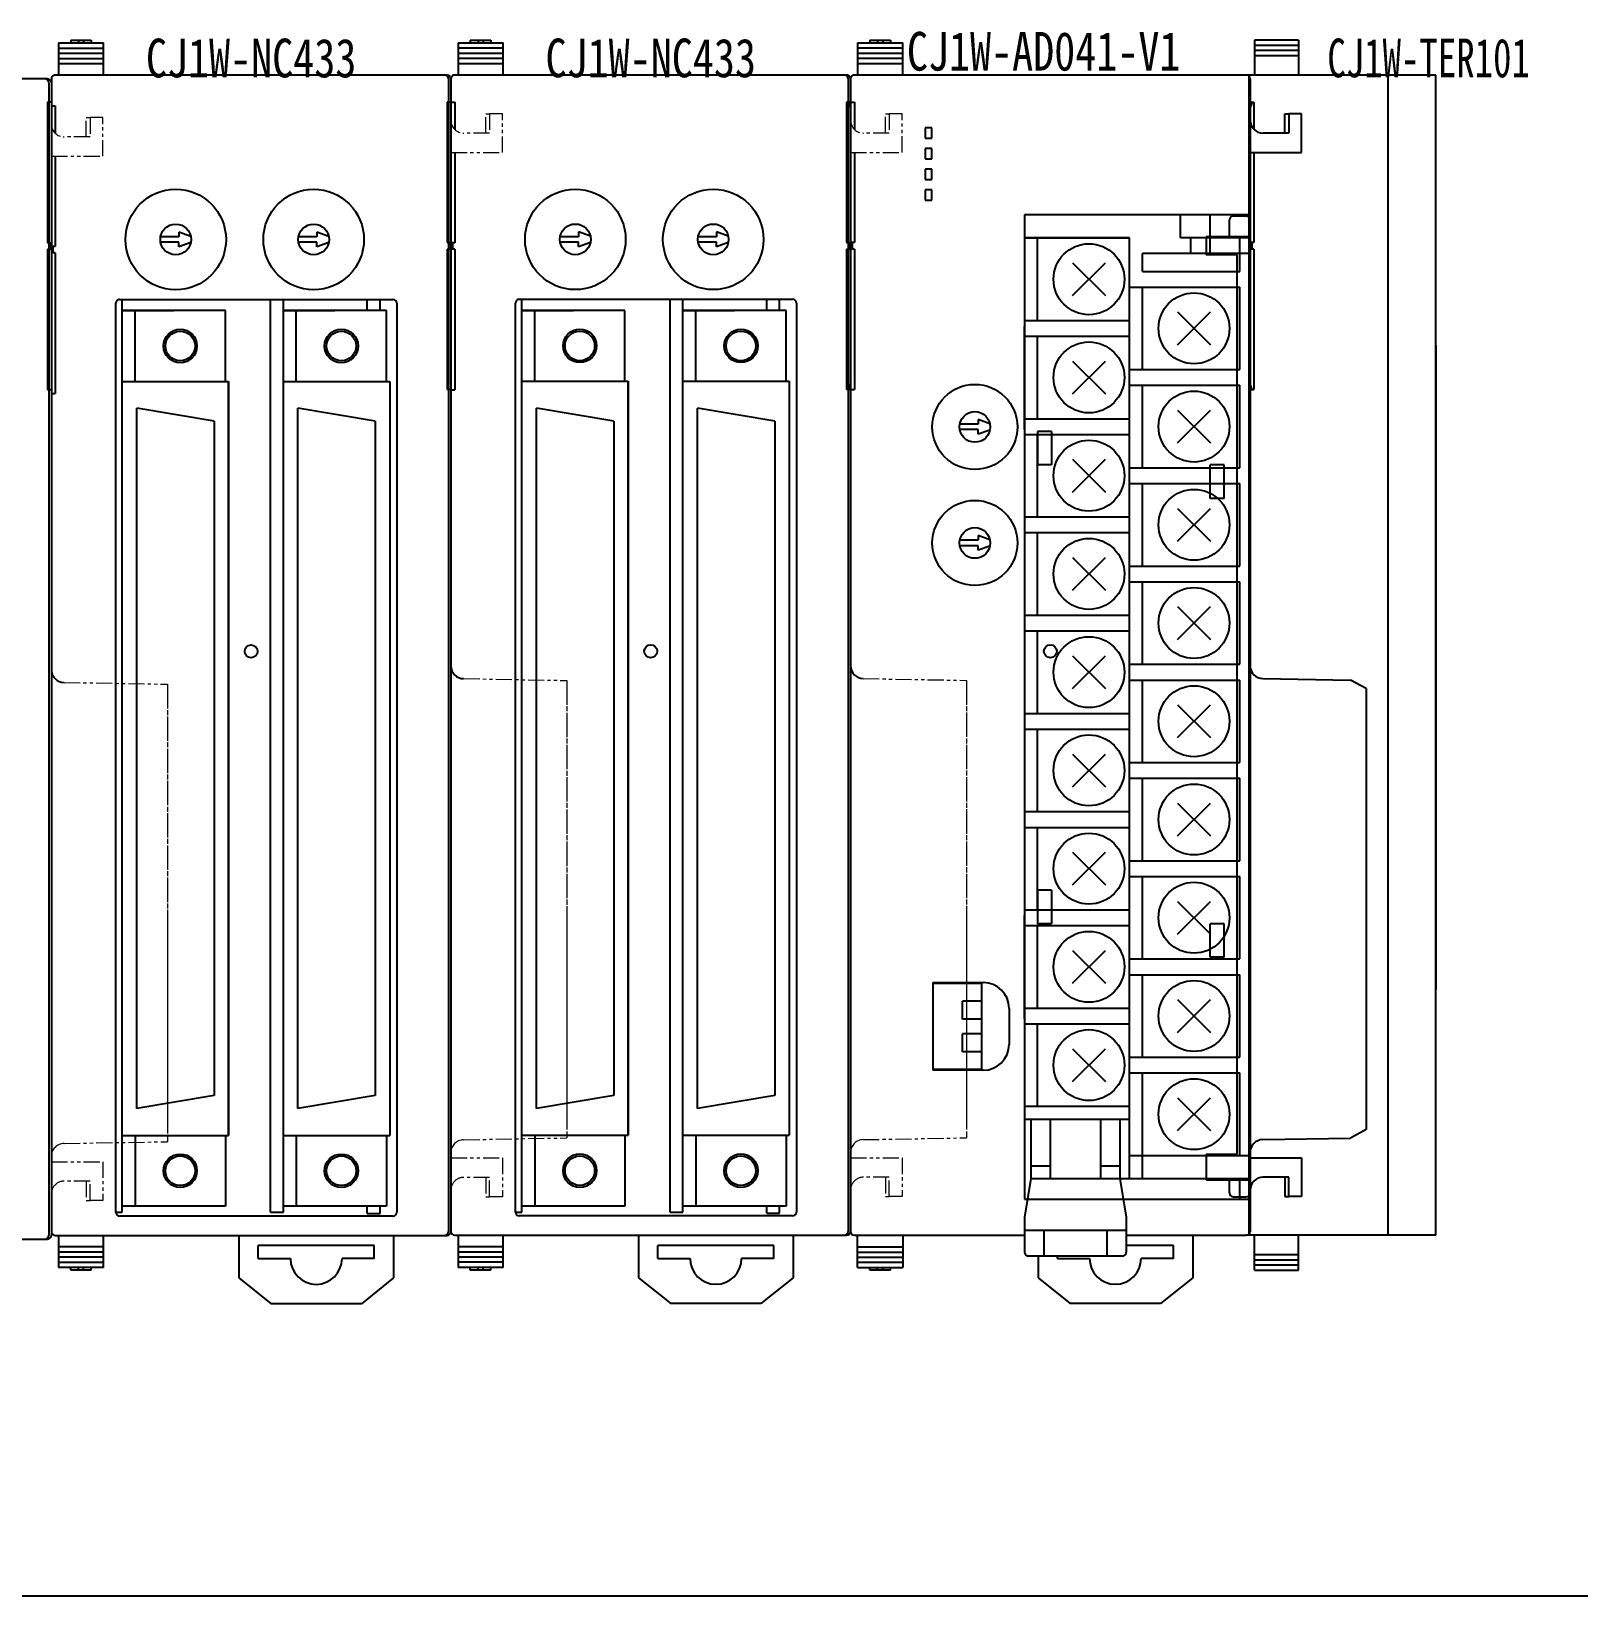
# Model space of a CAD drawing. Header units: millimetres. Extents: x 336 to 12810, y -1577 to 4105.
# Drawn here: x 6621.6 to 6741.6, y 1552.8 to 1674.1 of the extents above; entities that cross this region are included whole.
import ezdxf
from ezdxf.enums import TextEntityAlignment as Align

# ---------------------------------------------------------------- set-up
doc = ezdxf.new("R2010")
doc.units = ezdxf.units.MM
doc.linetypes.add('PHANTOM', pattern=[2.5, 1.25, -0.25, 0.25, -0.25, 0.25, -0.25])
doc.layers.add('TEXT', color=2, linetype='Continuous')
doc.layers.add('Z_OM_GAIKEI', color=7, linetype='Continuous')
doc.layers.add('Z_OM_PHANTOM', color=3, linetype='PHANTOM', lineweight=13)
doc.styles.add('ST', font='', dxfattribs={"width": 0.8, "height": 300})
doc.styles.get("Standard").update_dxf_attribs({"font": ''})
doc.styles.get('ST').set_extended_font_data('SimSun')
doc.styles.get('Standard').set_extended_font_data('SimSun')

# ---------------------------------------------------------------- blocks, each defined once
blk = doc.blocks.new('CJ1W-AD081-v1')
at = {"layer": 'Z_OM_GAIKEI'}
for p, q in [((0.56, 92.5), (4.06, 92.5)), ((0.56, 92.5), (0.56, 92.1)), ((1.51, 92.7), (1.51, 92.5)), ((1.51, 92.7), (3.11, 92.7)), ((2.11, 92.7), (2.11, 92.5)), ((2.51, 92.7), (2.51, 92.5)), ((3.11, 92.7), (3.11, 92.5)), ((4.06, 92.1), (4.06, 92.5)), ((0.56, 92.1), (4.06, 92.1)), ((0.56, 92.1), (0.56, 91.7)), ((0.56, 91.7), (4.06, 91.7)), ((0.56, 91.7), (0.56, 91.3)), ((0.56, 91.3), (4.06, 91.3)), ((0.56, 91.3), (0.56, 90.9)), ((4.06, 91.7), (4.06, 92.1)), ((4.06, 91.3), (4.06, 91.7)), ((4.06, 90.9), (4.06, 91.3)), ((30.71, 90), (0.31, 90)), ((0.56, 90.9), (4.06, 90.9)), ((0.56, 90.9), (0.56, 90)), ((4.06, 90), (4.06, 90.9)), ((0.01, 89.7), (0.01, 0.3)), ((31.01, 89.7), (31.01, 0.3)), ((-0.29, 87.9), (-0.29, 77)), ((0.02, 87.9), (-0.29, 87.9)), ((-0.14, 87.9), (0.01, 87.47)), ((31.01, 87.9), (31.31, 87.9)), ((31.16, 87.9), (31.01, 87.47)), ((31.31, 87.9), (31.31, 85.79)), ((33.71, 85.5), (33.71, 87)), ((33.71, 87), (34.01, 87)), ((35.01, 87), (34.01, 87)), ((34.01, 87), (34.01, 85.5)), ((35.01, 84), (35.01, 87)), ((6.31, 85.9), (5.81, 85.9)), ((5.81, 85.9), (5.81, 85.1)), ((5.81, 85.1), (6.31, 85.1)), ((6.31, 85.1), (6.31, 85.9)), ((34.01, 85.5), (32.01, 85.5)), ((6.31, 84.3), (5.81, 84.3)), ((5.81, 84.3), (5.81, 83.5)), ((6.31, 83.5), (6.31, 84.3)), ((31.01, 84), (35.01, 84)), ((31.31, 84), (31.31, 77)), ((5.81, 83.5), (6.31, 83.5)), ((6.31, 82.7), (5.81, 82.7)), ((5.81, 82.7), (5.81, 81.9)), ((6.31, 81.9), (6.31, 82.7)), ((5.81, 81.9), (6.31, 81.9)), ((6.31, 81.1), (5.81, 81.1)), ((5.81, 81.1), (5.81, 80.3)), ((5.81, 80.3), (6.31, 80.3)), ((6.31, 80.3), (6.31, 81.1)), ((31.01, 79.16), (13.51, 79.16)), ((13.51, 79.16), (13.51, 2.79)), ((31.01, 79.16), (13.51, 79.16)), ((13.51, 79.16), (13.51, 9)), ((25.61, 77.36), (25.61, 79.16)), ((27.91, 76.16), (27.91, 79.16)), ((30.71, 79.06), (29.71, 79.06)), ((29.41, 77.36), (29.41, 78.76)), ((-0.29, 77), (0.01, 77)), ((-0.29, 76.5), (-0.29, 65.6)), ((-0.29, 76.5), (0.01, 76.5)), ((-0.11, 77), (-0.11, 76.5)), ((21.66, 77.36), (13.51, 77.36)), ((13.51, 77.36), (21.66, 77.36)), ((14.51, 70.96), (14.51, 77.36)), ((21.66, 4.39), (21.66, 77.36)), ((31.01, 77.36), (25.61, 77.36)), ((26.41, 76.16), (26.41, 77.36)), ((27.61, 77.46), (27.61, 76.06)), ((31.01, 77.46), (27.61, 77.46)), ((30.21, 74.77), (30.21, 77.36)), ((31.31, 77), (31.01, 77)), ((31.31, 76.5), (31.01, 76.5)), ((31.14, 77), (31.14, 76.5)), ((31.31, 76.5), (31.31, 65.6)), ((17.24, 72.89), (19.79, 75.43)), ((17.24, 75.43), (19.79, 72.89)), ((22.66, 74.77), (22.66, 76.16)), ((31.01, 76.16), (22.66, 76.16)), ((30.01, 76.06), (27.61, 76.06)), ((30.01, 6.29), (30.01, 76.06)), ((22.66, 74.77), (30.21, 74.77)), ((21.66, 73.55), (30.21, 73.55)), ((22.66, 67.15), (22.66, 73.55)), ((30.21, 67.15), (30.21, 73.55)), ((25.39, 69.08), (27.94, 71.62)), ((25.39, 71.62), (27.94, 69.08)), ((13.51, 70.96), (21.66, 70.96)), ((13.51, 62.5), (13.51, 70.5)), ((13.51, 69.74), (21.66, 69.74)), ((14.51, 63.34), (14.51, 69.74)), ((17.24, 65.27), (19.79, 67.81)), ((17.24, 67.81), (19.79, 65.27)), ((21.66, 67.15), (30.21, 67.15)), ((0.02, 65.6), (-0.29, 65.6)), ((-0.14, 65.6), (0.01, 66.03)), ((21.66, 65.93), (30.21, 65.93)), ((22.66, 59.53), (22.66, 65.93)), ((30.21, 59.53), (30.21, 65.93)), ((31.16, 65.6), (31.01, 66.03)), ((31.01, 65.6), (31.31, 65.6)), ((10.83, 62.94), (9.91, 63.27)), ((9.91, 63.27), (9.91, 62.91)), ((13.51, 63.34), (21.66, 63.34)), ((25.39, 61.46), (27.94, 64)), ((25.39, 64), (27.94, 61.46)), ((9.91, 62.91), (8.49, 62.91)), ((9.91, 62.49), (8.49, 62.49)), ((9.91, 62.13), (9.91, 62.49)), ((10.83, 62.46), (9.91, 62.13)), ((13.51, 62.12), (21.66, 62.12)), ((15.61, 62.36), (14.51, 62.36)), ((14.51, 62.36), (14.51, 59.76)), ((14.51, 55.72), (14.51, 62.12)), ((15.61, 62.36), (15.61, 59.76)), ((15.61, 59.76), (14.51, 59.76)), ((17.24, 57.65), (19.79, 60.19)), ((17.24, 60.19), (19.79, 57.65)), ((21.66, 59.53), (30.21, 59.53)), ((27.91, 57.16), (27.91, 59.76)), ((29.01, 59.76), (27.91, 59.76)), ((29.01, 57.16), (29.01, 59.76)), ((21.66, 58.31), (30.21, 58.31)), ((22.66, 51.91), (22.66, 58.31)), ((30.21, 51.91), (30.21, 58.31)), ((29.01, 57.16), (27.91, 57.16)), ((25.39, 53.84), (27.94, 56.38)), ((25.39, 56.38), (27.94, 53.84)), ((13.51, 55.72), (21.66, 55.72)), ((9.91, 53.91), (8.49, 53.91)), ((9.91, 53.49), (8.49, 53.49)), ((10.83, 53.94), (9.91, 54.27)), ((9.91, 54.27), (9.91, 53.91)), ((9.91, 53.13), (9.91, 53.49)), ((10.83, 53.46), (9.91, 53.13)), ((13.51, 54.5), (21.66, 54.5)), ((14.51, 48.1), (14.51, 54.5)), ((17.24, 50.03), (19.79, 52.57)), ((17.24, 52.57), (19.79, 50.03)), ((21.66, 51.91), (30.21, 51.91)), ((21.66, 50.69), (30.21, 50.69)), ((22.66, 44.29), (22.66, 50.69)), ((30.21, 44.29), (30.21, 50.69)), ((25.39, 46.22), (27.94, 48.76)), ((25.39, 48.76), (27.94, 46.22)), ((13.51, 48.1), (21.66, 48.1)), ((13.51, 46.88), (21.66, 46.88)), ((14.51, 40.48), (14.51, 46.88)), ((17.24, 42.41), (19.79, 44.95)), ((17.24, 44.95), (19.79, 42.41)), ((21.66, 44.29), (30.21, 44.29)), ((21.66, 43.07), (30.21, 43.07)), ((22.66, 36.67), (22.66, 43.07)), ((30.21, 36.67), (30.21, 43.07)), ((32, 43.18), (38.79, 43.06)), ((40.01, 42.4), (38.79, 43.06)), ((40.01, 42.4), (40.01, 25.3)), ((13.51, 40.48), (21.66, 40.48)), ((25.39, 38.6), (27.94, 41.14)), ((25.39, 41.14), (27.94, 38.6)), ((13.51, 39.26), (21.66, 39.26)), ((14.51, 32.86), (14.51, 39.26)), ((17.24, 34.79), (19.79, 37.33)), ((17.24, 37.33), (19.79, 34.79)), ((21.66, 36.67), (30.21, 36.67)), ((21.66, 35.45), (30.21, 35.45)), ((22.66, 29.05), (22.66, 35.45)), ((30.21, 29.05), (30.21, 35.45)), ((13.51, 32.86), (21.66, 32.86)), ((25.39, 30.98), (27.94, 33.52)), ((25.39, 33.52), (27.94, 30.98)), ((13.51, 31.64), (21.66, 31.64)), ((14.51, 25.24), (14.51, 31.64)), ((17.24, 27.17), (19.79, 29.71)), ((17.24, 29.71), (19.79, 27.17)), ((21.66, 29.05), (30.21, 29.05)), ((14.51, 26.76), (14.51, 24.16)), ((15.61, 26.76), (14.51, 26.76)), ((15.61, 26.76), (15.61, 24.16)), ((21.66, 27.83), (30.21, 27.83)), ((22.66, 21.43), (22.66, 27.83)), ((30.21, 21.43), (30.21, 27.83)), ((25.39, 23.36), (27.94, 25.9)), ((25.39, 25.9), (27.94, 23.36)), ((13.51, 25.24), (21.66, 25.24)), ((13.51, 16.8), (13.51, 24.8)), ((40.01, 25.3), (40.01, 8.2)), ((13.51, 24.02), (21.66, 24.02)), ((15.61, 24.16), (14.51, 24.16)), ((14.51, 17.62), (14.51, 24.02)), ((27.91, 21.56), (27.91, 24.16)), ((29.01, 24.16), (27.91, 24.16)), ((29.01, 21.56), (29.01, 24.16)), ((17.24, 19.55), (19.79, 22.09)), ((17.24, 22.09), (19.79, 19.55)), ((21.66, 21.43), (30.21, 21.43)), ((29.01, 21.56), (27.91, 21.56)), ((6.41, 19.6), (6.41, 12.8)), ((6.41, 19.6), (10.31, 19.6)), ((10.21, 19.53), (6.41, 19.53)), ((10.21, 12.87), (10.21, 19.53)), ((21.66, 20.21), (30.21, 20.21)), ((22.66, 13.81), (22.66, 20.21)), ((30.21, 13.81), (30.21, 20.21)), ((25.39, 15.74), (27.94, 18.28)), ((25.39, 18.28), (27.94, 15.74)), ((8.71, 16.77), (8.71, 18.17)), ((10.21, 18.17), (8.71, 18.17)), ((12.31, 17.6), (12.31, 14.8)), ((13.51, 17.62), (21.66, 17.62)), ((10.21, 16.77), (8.71, 16.77)), ((13.51, 16.4), (21.66, 16.4)), ((14.51, 10), (14.51, 16.4)), ((8.71, 14.23), (8.71, 15.63)), ((10.21, 15.63), (8.71, 15.63)), ((10.21, 14.23), (8.71, 14.23)), ((17.24, 11.93), (19.79, 14.47)), ((17.24, 14.47), (19.79, 11.93)), ((21.66, 13.81), (30.21, 13.81)), ((6.41, 12.87), (10.21, 12.87)), ((10.31, 12.8), (6.41, 12.8)), ((21.66, 12.59), (30.21, 12.59)), ((22.66, 6.19), (22.66, 12.59)), ((30.21, 6.19), (30.21, 12.59)), ((13.51, 10), (21.66, 10)), ((25.39, 8.12), (27.94, 10.66)), ((25.39, 10.66), (27.94, 8.12)), ((13.51, 9), (21.66, 9)), ((14.01, 9), (14.01, 4.39)), ((15.51, 9), (15.51, 4.39)), ((19.41, 9), (19.41, 4.39)), ((20.91, 9), (20.91, 4.39)), ((32, 7.42), (38.79, 7.54)), ((40.01, 8.2), (38.79, 7.54)), ((21.66, 6.19), (31.01, 6.19)), ((22.66, 4.39), (22.66, 6.19)), ((27.61, 6.29), (30.01, 6.29)), ((27.61, 6.29), (27.61, 4.29)), ((14.01, 5.39), (15.51, 5.39)), ((19.41, 5.39), (20.91, 5.39)), ((31.01, 6), (35.01, 6)), ((35.01, 6), (35.01, 3)), ((14.01, 4.39), (13.51, 1.39)), ((14.01, 4.39), (20.91, 4.39)), ((20.91, 4.39), (21.41, 1.39)), ((20.91, 4.39), (31.01, 4.39)), ((27.61, 4.29), (31.01, 4.29)), ((29.41, 3.29), (29.41, 4.39)), ((30.21, 2.79), (30.21, 4.29)), ((34.01, 4.5), (32.01, 4.5)), ((33.71, 4.5), (33.71, 3)), ((34.01, 3), (34.01, 4.5)), ((13.51, 2.79), (31.01, 2.79)), ((29.71, 2.99), (30.71, 2.99)), ((33.71, 3), (34.01, 3)), ((35.01, 3), (34.01, 3)), ((13.51, 1.39), (13.51, -1.31)), ((21.41, 1.39), (21.41, -1.31)), ((13.51, 0.39), (21.41, 0.39)), ((15.01, 0.39), (15.01, -1.61)), ((19.91, 0.39), (19.91, -1.61)), ((0.31, 0), (13.51, 0)), ((0.56, -0.9), (0.56, 0)), ((0.56, -0.9), (4.06, -0.9)), ((0.56, -1.3), (0.56, -0.9)), ((4.06, 0), (4.06, -0.9)), ((4.06, -0.9), (4.06, -1.3)), ((21.41, 0), (30.71, 0)), ((25.06, -0.8), (21.41, -0.8)), ((25.06, -1.8), (25.06, -0.8)), ((26.56, 0), (26.56, -3.3)), ((0.56, -1.3), (4.06, -1.3)), ((0.56, -1.7), (0.56, -1.3)), ((0.56, -1.7), (4.06, -1.7)), ((0.56, -2.1), (0.56, -1.7)), ((0.56, -2.1), (4.06, -2.1)), ((0.56, -2.5), (0.56, -2.1)), ((4.06, -1.3), (4.06, -1.7)), ((4.06, -1.7), (4.06, -2.1)), ((4.06, -2.1), (4.06, -2.5)), ((13.81, -1.61), (21.11, -1.61)), ((14.56, -1.61), (14.56, -3.3)), ((16.06, -1.8), (16.06, -1.61)), ((16.06, -1.8), (18.56, -1.8)), ((25.06, -1.8), (22.56, -1.8)), ((0.56, -2.5), (4.06, -2.5)), ((1.51, -2.7), (1.51, -2.5)), ((3.11, -2.7), (1.51, -2.7)), ((2.11, -2.7), (2.11, -2.5)), ((2.51, -2.7), (2.51, -2.5)), ((3.11, -2.7), (3.11, -2.5)), ((14.56, -3.3), (17.06, -5.3)), ((26.56, -3.3), (24.06, -5.3)), ((24.06, -5.3), (17.06, -5.3))]:
    blk.add_line(p, q, dxfattribs=at)
for centre, radius in [((18.51, 74.16), 2.75), ((26.66, 70.35), 2.75), ((18.51, 66.54), 2.75), ((9.66, 62.7), 3.3), ((26.66, 62.73), 2.75), ((9.66, 62.7), 1.19), ((18.51, 58.92), 2.75), ((26.66, 55.11), 2.75), ((9.66, 53.7), 3.3), ((9.66, 53.7), 1.19), ((18.51, 51.3), 2.75), ((26.66, 47.49), 2.75), ((18.51, 43.68), 2.75), ((15.51, 45.3), 0.5), ((26.66, 39.87), 2.75), ((18.51, 36.06), 2.75), ((26.66, 32.25), 2.75), ((18.51, 28.44), 2.75), ((26.66, 24.63), 2.75), ((18.51, 20.82), 2.75), ((26.66, 17.01), 2.75), ((18.51, 13.2), 2.75), ((26.66, 9.39), 2.75)]:
    blk.add_circle(centre, radius, dxfattribs=at)
for centre, radius, start, end in [((0.31, 89.7), 0.3, 90, 180), ((30.71, 89.7), 0.3, 0, 90), ((30.71, 89.7), 0.3, 0, 90), ((32.01, 86.5), 1, 180, 270), ((29.71, 78.76), 0.3, 90, 180), ((30.71, 78.76), 0.3, 0, 90), ((32.01, 44.18), 1, 180.0001, 269.0001), ((10.31, 17.6), 2, 0, 90), ((10.31, 14.8), 2, 270, 0), ((32.01, 6.42), 1, 91, 180), ((32.01, 3.5), 1, 90, 180), ((29.71, 3.29), 0.3, 180, 270), ((30.71, 3.29), 0.3, 270, 0), ((0.31, 0.3), 0.3, 180, 270), ((30.71, 0.3), 0.3, 270, 0), ((30.71, 0.3), 0.3, 270, 0), ((30.71, 0.3), 0.3, 270, 0), ((13.81, -1.31), 0.3, 180, 270), ((20.56, -1.8), 2, 180, 0), ((21.11, -1.31), 0.3, 270, 0)]:
    blk.add_arc(centre, radius, start, end, dxfattribs=at)

msp = doc.modelspace()

# ---------------------------------------------------------------- linework, layer by layer
for p, q in [((6719.894, 1673.454), (6716.494, 1673.454)), ((6716.494, 1673.454), (6716.494, 1670.754)), ((6719.894, 1673.054), (6716.494, 1673.054)), ((6719.894, 1672.654), (6716.494, 1672.654)), ((6719.894, 1673.454), (6719.894, 1670.754)), ((6719.894, 1672.254), (6716.494, 1672.254)), ((6730.544, 1670.754), (6715.844, 1670.754)), ((6716.032, 1670.754), (6716.032, 1580.754)), ((6726.844, 1580.754), (6726.844, 1670.754)), ((6730.544, 1580.754), (6730.544, 1670.754)), ((6730.544, 1649.804), (6730.544, 1599.804)), ((6730.544, 1580.754), (6715.844, 1580.754)), ((6716.494, 1578.054), (6716.494, 1580.754)), ((6719.894, 1578.054), (6719.894, 1580.754)), ((6716.494, 1579.254), (6719.894, 1579.254)), ((6716.494, 1578.854), (6719.894, 1578.854)), ((6716.494, 1578.454), (6719.894, 1578.454)), ((6716.494, 1578.054), (6719.894, 1578.054)), ((6268.84, 1552.792), (7328.84, 1552.792))]:
    msp.add_line(p, q)
at = {"layer": 'Z_OM_GAIKEI'}
for p, q in [((6623.694, 1673.246), (6627.194, 1673.246)), ((6623.694, 1673.246), (6623.694, 1672.846)), ((6623.694, 1672.846), (6627.194, 1672.846)), ((6623.694, 1672.846), (6623.694, 1672.446)), ((6623.694, 1672.446), (6627.194, 1672.446)), ((6623.694, 1672.446), (6623.694, 1672.046)), ((6624.644, 1673.446), (6624.644, 1673.246)), ((6624.644, 1673.446), (6626.244, 1673.446)), ((6625.244, 1673.446), (6625.244, 1673.246)), ((6625.644, 1673.446), (6625.644, 1673.246)), ((6626.244, 1673.446), (6626.244, 1673.246)), ((6627.194, 1672.846), (6627.194, 1673.246)), ((6627.194, 1672.446), (6627.194, 1672.846)), ((6627.194, 1672.046), (6627.194, 1672.446)), ((6654.694, 1673.254), (6658.194, 1673.254)), ((6654.694, 1673.254), (6654.694, 1672.854)), ((6654.694, 1672.854), (6658.194, 1672.854)), ((6654.694, 1672.854), (6654.694, 1672.454)), ((6654.694, 1672.454), (6658.194, 1672.454)), ((6654.694, 1672.454), (6654.694, 1672.054)), ((6655.644, 1673.454), (6655.644, 1673.254)), ((6655.644, 1673.454), (6657.244, 1673.454)), ((6656.244, 1673.454), (6656.244, 1673.254)), ((6656.644, 1673.454), (6656.644, 1673.254)), ((6657.244, 1673.454), (6657.244, 1673.254)), ((6658.194, 1672.854), (6658.194, 1673.254)), ((6658.194, 1672.454), (6658.194, 1672.854)), ((6658.194, 1672.054), (6658.194, 1672.454)), ((6623.694, 1672.046), (6627.194, 1672.046)), ((6623.694, 1672.046), (6623.694, 1671.646)), ((6623.694, 1671.646), (6627.194, 1671.646)), ((6623.694, 1671.646), (6623.694, 1670.746)), ((6627.194, 1671.646), (6627.194, 1672.046)), ((6627.194, 1670.746), (6627.194, 1671.646)), ((6654.694, 1672.054), (6658.194, 1672.054)), ((6654.694, 1672.054), (6654.694, 1671.654)), ((6654.694, 1671.654), (6658.194, 1671.654)), ((6654.694, 1671.654), (6654.694, 1670.754)), ((6658.194, 1671.654), (6658.194, 1672.054)), ((6658.194, 1670.754), (6658.194, 1671.654)), ((6622.844, 1670.454), (6592.444, 1670.454)), ((6622.955, 1670.154), (6622.955, 1580.754)), ((6623.144, 1670.446), (6623.144, 1581.043)), ((6623.144, 1670.154), (6623.144, 1580.754)), ((6653.844, 1670.746), (6623.444, 1670.746)), ((6653.955, 1670.446), (6653.955, 1581.046)), ((6654.144, 1670.454), (6654.144, 1581.051)), ((6654.144, 1670.446), (6654.144, 1581.046)), ((6684.844, 1670.754), (6654.444, 1670.754)), ((6684.955, 1670.454), (6684.955, 1581.054)), ((6685.144, 1670.454), (6685.144, 1581.054)), ((6622.844, 1668.646), (6622.844, 1657.746)), ((6623.144, 1668.646), (6622.844, 1668.646)), ((6653.844, 1668.654), (6653.844, 1657.754)), ((6654.144, 1668.654), (6653.844, 1668.654)), ((6654.144, 1668.646), (6654.444, 1668.646)), ((6654.444, 1668.646), (6654.444, 1666.532)), ((6684.844, 1668.654), (6684.844, 1657.754)), ((6685.144, 1668.654), (6684.844, 1668.654)), ((6685.144, 1668.654), (6685.444, 1668.654)), ((6685.444, 1668.654), (6685.444, 1666.54)), ((6623.144, 1668.354), (6623.444, 1668.354)), ((6623.444, 1668.354), (6623.444, 1666.24)), ((6623.444, 1664.454), (6623.444, 1657.454)), ((6654.444, 1664.746), (6654.444, 1657.746)), ((6685.444, 1664.754), (6685.444, 1657.754)), ((6622.844, 1657.746), (6623.144, 1657.746)), ((6623.02, 1657.746), (6623.02, 1657.246)), ((6633.044, 1658.205), (6631.619, 1658.205)), ((6633.044, 1657.787), (6631.619, 1657.787)), ((6633.963, 1658.235), (6633.044, 1658.569)), ((6633.044, 1658.569), (6633.044, 1658.205)), ((6633.044, 1657.423), (6633.044, 1657.787)), ((6633.963, 1657.757), (6633.044, 1657.423)), ((6643.744, 1658.205), (6642.319, 1658.205)), ((6643.744, 1657.787), (6642.319, 1657.787)), ((6644.663, 1658.235), (6643.744, 1658.569)), ((6643.744, 1658.569), (6643.744, 1658.205)), ((6643.744, 1657.423), (6643.744, 1657.787)), ((6644.663, 1657.757), (6643.744, 1657.423)), ((6653.844, 1657.754), (6654.144, 1657.754)), ((6654.02, 1657.754), (6654.02, 1657.254)), ((6654.444, 1657.746), (6654.144, 1657.746)), ((6654.268, 1657.746), (6654.268, 1657.246)), ((6664.044, 1658.213), (6662.619, 1658.213)), ((6664.044, 1657.795), (6662.619, 1657.795)), ((6664.963, 1658.243), (6664.044, 1658.577)), ((6664.044, 1658.577), (6664.044, 1658.213)), ((6664.044, 1657.431), (6664.044, 1657.795)), ((6664.963, 1657.765), (6664.044, 1657.431)), ((6674.744, 1658.213), (6673.319, 1658.213)), ((6674.744, 1657.795), (6673.319, 1657.795)), ((6675.663, 1658.243), (6674.744, 1658.577)), ((6674.744, 1658.577), (6674.744, 1658.213)), ((6674.744, 1657.431), (6674.744, 1657.795)), ((6675.663, 1657.765), (6674.744, 1657.431)), ((6684.844, 1657.754), (6685.144, 1657.754)), ((6685.02, 1657.754), (6685.02, 1657.254)), ((6685.444, 1657.754), (6685.144, 1657.754)), ((6685.268, 1657.754), (6685.268, 1657.254)), ((6622.844, 1657.246), (6622.844, 1646.346)), ((6622.844, 1657.246), (6623.144, 1657.246)), ((6623.444, 1657.454), (6623.144, 1657.454)), ((6623.444, 1656.954), (6623.144, 1656.954)), ((6623.268, 1657.454), (6623.268, 1656.954)), ((6623.444, 1656.954), (6623.444, 1646.054)), ((6653.844, 1657.254), (6653.844, 1646.354)), ((6653.844, 1657.254), (6654.144, 1657.254)), ((6654.444, 1657.246), (6654.144, 1657.246)), ((6654.444, 1657.246), (6654.444, 1646.346)), ((6684.844, 1657.254), (6684.844, 1646.354)), ((6684.844, 1657.254), (6685.144, 1657.254)), ((6685.444, 1657.254), (6685.144, 1657.254)), ((6685.444, 1657.254), (6685.444, 1646.354)), ((6628.144, 1582.546), (6628.144, 1653.046)), ((6628.444, 1653.346), (6649.644, 1653.346)), ((6628.644, 1582.546), (6628.644, 1653.346)), ((6640.144, 1582.546), (6640.144, 1653.346)), ((6641.144, 1582.546), (6641.144, 1653.346)), ((6647.644, 1652.485), (6647.644, 1653.346)), ((6648.644, 1652.485), (6648.644, 1653.346)), ((6649.944, 1653.046), (6649.944, 1582.546)), ((6659.144, 1582.554), (6659.144, 1653.054)), ((6659.444, 1653.354), (6680.644, 1653.354)), ((6659.644, 1582.554), (6659.644, 1653.354)), ((6671.144, 1582.554), (6671.144, 1653.354)), ((6672.144, 1582.554), (6672.144, 1653.354)), ((6678.644, 1652.493), (6678.644, 1653.354)), ((6679.644, 1652.493), (6679.644, 1653.354)), ((6680.944, 1653.054), (6680.944, 1582.554)), ((6636.643, 1652.485), (6628.644, 1652.485)), ((6628.644, 1583.004), (6628.644, 1652.484)), ((6628.644, 1652.484), (6632.644, 1652.484)), ((6629.643, 1646.984), (6629.643, 1652.484)), ((6636.643, 1646.984), (6636.643, 1652.484)), ((6649.143, 1652.485), (6641.144, 1652.485)), ((6641.144, 1583.004), (6641.144, 1652.484)), ((6641.144, 1652.484), (6645.144, 1652.484)), ((6642.143, 1646.984), (6642.143, 1652.484)), ((6649.143, 1646.984), (6649.143, 1652.484)), ((6659.644, 1583.013), (6659.644, 1652.493)), ((6659.644, 1652.493), (6663.644, 1652.493)), ((6667.643, 1652.493), (6659.644, 1652.493)), ((6660.643, 1646.993), (6660.643, 1652.493)), ((6667.643, 1646.993), (6667.643, 1652.493)), ((6672.144, 1583.013), (6672.144, 1652.493)), ((6672.144, 1652.493), (6676.144, 1652.493)), ((6680.143, 1652.493), (6672.144, 1652.493)), ((6673.143, 1646.993), (6673.143, 1652.493)), ((6680.143, 1646.993), (6680.143, 1652.493)), ((6628.644, 1646.984), (6636.894, 1646.984)), ((6628.644, 1646.984), (6636.894, 1646.984)), ((6636.894, 1646.984), (6636.894, 1588.504)), ((6636.894, 1588.504), (6636.894, 1646.984)), ((6641.144, 1646.984), (6649.394, 1646.984)), ((6641.144, 1646.984), (6649.394, 1646.984)), ((6649.394, 1646.984), (6649.394, 1588.504)), ((6659.644, 1646.993), (6667.894, 1646.993)), ((6659.644, 1646.993), (6667.894, 1646.993)), ((6667.894, 1646.993), (6667.894, 1588.513)), ((6667.894, 1588.513), (6667.894, 1646.993)), ((6672.144, 1646.993), (6680.394, 1646.993)), ((6672.144, 1646.993), (6680.394, 1646.993)), ((6680.394, 1646.993), (6680.394, 1588.513)), ((6623.144, 1646.346), (6622.844, 1646.346)), ((6623.144, 1646.054), (6623.444, 1646.054)), ((6654.144, 1646.354), (6653.844, 1646.354)), ((6654.144, 1646.346), (6654.444, 1646.346)), ((6685.144, 1646.354), (6684.844, 1646.354)), ((6685.144, 1646.354), (6685.444, 1646.354)), ((6635.769, 1643.905), (6629.769, 1644.905)), ((6629.769, 1590.584), (6629.769, 1644.905)), ((6648.269, 1643.905), (6642.269, 1644.905)), ((6642.269, 1590.584), (6642.269, 1644.905)), ((6666.769, 1643.913), (6660.769, 1644.913)), ((6660.769, 1590.592), (6660.769, 1644.913)), ((6679.269, 1643.913), (6673.269, 1644.913)), ((6673.269, 1590.592), (6673.269, 1644.913)), ((6635.769, 1643.905), (6635.769, 1591.584)), ((6648.269, 1643.905), (6648.269, 1591.584)), ((6666.769, 1643.913), (6666.769, 1591.592)), ((6679.269, 1643.913), (6679.269, 1591.592)), ((6635.769, 1591.584), (6629.769, 1590.584)), ((6648.269, 1591.584), (6642.269, 1590.584)), ((6666.769, 1591.592), (6660.769, 1590.592)), ((6679.269, 1591.592), (6673.269, 1590.592)), ((6628.644, 1588.504), (6636.894, 1588.504)), ((6629.643, 1588.504), (6629.643, 1583.005)), ((6636.643, 1588.504), (6636.643, 1583.005)), ((6641.144, 1588.504), (6649.394, 1588.504)), ((6642.143, 1588.504), (6642.143, 1583.005)), ((6649.143, 1588.504), (6649.143, 1583.005)), ((6659.644, 1588.513), (6667.894, 1588.513)), ((6660.643, 1588.513), (6660.643, 1583.013)), ((6667.643, 1588.513), (6667.643, 1583.013)), ((6672.144, 1588.513), (6680.394, 1588.513)), ((6673.143, 1588.513), (6673.143, 1583.013)), ((6680.143, 1588.513), (6680.143, 1583.013)), ((6628.144, 1582.546), (6628.644, 1582.546)), ((6636.643, 1583.004), (6628.644, 1583.004)), ((6640.144, 1582.546), (6641.144, 1582.546)), ((6649.143, 1583.004), (6641.144, 1583.004)), ((6647.644, 1582.446), (6647.644, 1583.004)), ((6648.644, 1582.446), (6648.644, 1583.004)), ((6659.144, 1582.554), (6659.644, 1582.554)), ((6667.643, 1583.013), (6659.644, 1583.013)), ((6671.144, 1582.554), (6672.144, 1582.554)), ((6680.143, 1583.013), (6672.144, 1583.013)), ((6678.644, 1582.454), (6678.644, 1583.013)), ((6678.644, 1582.454), (6679.644, 1582.454)), ((6679.644, 1582.454), (6679.644, 1583.013)), ((6649.644, 1582.246), (6628.444, 1582.246)), ((6647.644, 1582.446), (6648.644, 1582.446)), ((6680.644, 1582.254), (6659.444, 1582.254)), ((6592.447, 1580.454), (6622.844, 1580.454)), ((6623.446, 1580.746), (6653.844, 1580.746)), ((6623.694, 1580.746), (6623.694, 1579.846)), ((6627.194, 1579.846), (6627.194, 1580.746)), ((6637.694, 1580.746), (6637.694, 1577.446)), ((6649.694, 1580.746), (6649.694, 1577.446)), ((6654.446, 1580.754), (6684.844, 1580.754)), ((6654.694, 1580.754), (6654.694, 1579.854)), ((6658.194, 1579.854), (6658.194, 1580.754)), ((6668.694, 1580.754), (6668.694, 1577.454)), ((6680.694, 1580.754), (6680.694, 1577.454)), ((6627.194, 1579.846), (6623.694, 1579.846)), ((6623.694, 1579.846), (6623.694, 1579.446)), ((6627.194, 1579.446), (6623.694, 1579.446)), ((6623.694, 1579.446), (6623.694, 1579.046)), ((6627.194, 1579.046), (6623.694, 1579.046)), ((6623.694, 1579.046), (6623.694, 1578.646)), ((6627.194, 1579.446), (6627.194, 1579.846)), ((6627.194, 1579.046), (6627.194, 1579.446)), ((6627.194, 1578.646), (6627.194, 1579.046)), ((6648.194, 1579.946), (6639.194, 1579.946)), ((6639.194, 1578.946), (6639.194, 1579.946)), ((6639.194, 1578.946), (6641.694, 1578.946)), ((6648.194, 1578.946), (6645.694, 1578.946)), ((6648.194, 1578.946), (6648.194, 1579.946)), ((6658.194, 1579.854), (6654.694, 1579.854)), ((6654.694, 1579.854), (6654.694, 1579.454)), ((6658.194, 1579.454), (6654.694, 1579.454)), ((6654.694, 1579.454), (6654.694, 1579.054)), ((6658.194, 1579.054), (6654.694, 1579.054)), ((6654.694, 1579.054), (6654.694, 1578.654)), ((6658.194, 1579.454), (6658.194, 1579.854)), ((6658.194, 1579.054), (6658.194, 1579.454)), ((6658.194, 1578.654), (6658.194, 1579.054)), ((6679.194, 1579.954), (6670.194, 1579.954)), ((6670.194, 1578.954), (6670.194, 1579.954)), ((6670.194, 1578.954), (6672.694, 1578.954)), ((6679.194, 1578.954), (6676.694, 1578.954)), ((6679.194, 1578.954), (6679.194, 1579.954)), ((6627.194, 1578.646), (6623.694, 1578.646)), ((6623.694, 1578.646), (6623.694, 1578.246)), ((6627.194, 1578.246), (6623.694, 1578.246)), ((6624.644, 1578.046), (6624.644, 1578.246)), ((6626.244, 1578.046), (6624.644, 1578.046)), ((6625.244, 1578.046), (6625.244, 1578.246)), ((6625.644, 1578.046), (6625.644, 1578.246)), ((6626.244, 1578.046), (6626.244, 1578.246)), ((6627.194, 1578.246), (6627.194, 1578.646)), ((6658.194, 1578.654), (6654.694, 1578.654)), ((6654.694, 1578.654), (6654.694, 1578.254)), ((6658.194, 1578.254), (6654.694, 1578.254)), ((6655.644, 1578.054), (6655.644, 1578.254)), ((6657.244, 1578.054), (6655.644, 1578.054)), ((6656.244, 1578.054), (6656.244, 1578.254)), ((6656.644, 1578.054), (6656.644, 1578.254)), ((6657.244, 1578.054), (6657.244, 1578.254)), ((6658.194, 1578.254), (6658.194, 1578.654)), ((6637.694, 1577.446), (6640.194, 1575.446)), ((6649.694, 1577.446), (6647.194, 1575.446)), ((6668.694, 1577.454), (6671.194, 1575.454)), ((6680.694, 1577.454), (6678.194, 1575.454)), ((6647.194, 1575.446), (6640.194, 1575.446)), ((6678.194, 1575.454), (6671.194, 1575.454))]:
    msp.add_line(p, q, dxfattribs=at)
for centre, radius in [((6632.794, 1657.996), 3.9), ((6643.494, 1657.996), 3.9), ((6663.794, 1658.004), 3.9), ((6674.494, 1658.004), 3.9), ((6632.794, 1657.996), 1.193), ((6643.494, 1657.996), 1.193), ((6663.794, 1658.004), 1.193), ((6674.494, 1658.004), 1.193), ((6633.143, 1649.734), 1.3), ((6633.143, 1649.734), 1.15), ((6645.643, 1649.734), 1.3), ((6645.643, 1649.734), 1.15), ((6664.143, 1649.743), 1.3), ((6664.143, 1649.743), 1.15), ((6676.643, 1649.743), 1.3), ((6676.643, 1649.743), 1.15), ((6638.644, 1626.046), 0.5), ((6669.644, 1626.054), 0.5), ((6633.143, 1585.755), 1.3), ((6633.143, 1585.755), 1.15), ((6645.643, 1585.755), 1.3), ((6645.643, 1585.755), 1.15), ((6664.143, 1585.763), 1.3), ((6664.143, 1585.763), 1.15), ((6676.643, 1585.763), 1.3), ((6676.643, 1585.763), 1.15)]:
    msp.add_circle(centre, radius, dxfattribs=at)
for centre, radius, start, end in [((6622.655, 1670.154), 0.3, 0, 90), ((6622.844, 1670.154), 0.3, 0, 90), ((6622.844, 1670.154), 0.3, 0, 90), ((6623.444, 1670.446), 0.3, 90, 180.00001), ((6653.655, 1670.446), 0.3, 0, 90), ((6653.844, 1670.446), 0.3, 0, 90), ((6653.844, 1670.446), 0.3, 0, 90), ((6654.444, 1670.454), 0.3, 90, 180.00001), ((6684.655, 1670.454), 0.3, 0, 90), ((6684.844, 1670.454), 0.3, 0, 90), ((6684.844, 1670.454), 0.3, 0, 90), ((6628.444, 1653.046), 0.3, 90, 180.00001), ((6649.644, 1653.046), 0.3, 0, 90), ((6659.444, 1653.054), 0.3, 90, 180.00001), ((6680.644, 1653.054), 0.3, 0, 90), ((6655.144, 1624.929), 1, 180.0001, 269.00009), ((6686.144, 1624.937), 1, 180.0001, 269.00009), ((6624.144, 1624.637), 1, 180.0001, 269.00009), ((6628.444, 1582.546), 0.3, 180.00001, 270), ((6649.644, 1582.546), 0.3, 270, 0), ((6659.444, 1582.554), 0.3, 180.00001, 270), ((6680.644, 1582.554), 0.3, 270, 0), ((6622.655, 1580.754), 0.3, 270, 0), ((6622.844, 1580.754), 0.3, 270, 0), ((6622.844, 1580.754), 0.3, 270, 0), ((6623.444, 1581.046), 0.3, 180.00001, 270), ((6653.655, 1581.046), 0.3, 270, 0), ((6653.844, 1581.046), 0.3, 270, 0), ((6653.844, 1581.046), 0.3, 270, 0), ((6654.444, 1581.054), 0.3, 180.00001, 270), ((6684.655, 1581.054), 0.3, 270, 0), ((6684.844, 1581.054), 0.3, 270, 0), ((6684.844, 1581.054), 0.3, 270, 0), ((6643.694, 1578.946), 2, 180.00001, 0), ((6674.694, 1578.954), 2, 180.00001, 0)]:
    msp.add_arc(centre, radius, start, end, dxfattribs=at)
at = {"layer": 'Z_OM_PHANTOM'}
for p, q in [((6625.844, 1665.954), (6625.844, 1667.454)), ((6625.844, 1667.454), (6626.144, 1667.454)), ((6625.844, 1667.454), (6626.144, 1667.454)), ((6625.844, 1665.954), (6625.844, 1667.454)), ((6627.144, 1667.454), (6626.144, 1667.454)), ((6627.144, 1667.454), (6626.144, 1667.454)), ((6626.144, 1667.454), (6626.144, 1665.954)), ((6626.144, 1667.454), (6626.144, 1665.954)), ((6627.144, 1664.454), (6627.144, 1667.454)), ((6627.144, 1664.454), (6627.144, 1667.454)), ((6656.844, 1666.246), (6656.844, 1667.746)), ((6656.844, 1667.746), (6657.144, 1667.746)), ((6656.844, 1667.746), (6657.144, 1667.746)), ((6656.844, 1666.246), (6656.844, 1667.746)), ((6658.144, 1667.746), (6657.144, 1667.746)), ((6658.144, 1667.746), (6657.144, 1667.746)), ((6657.144, 1667.746), (6657.144, 1666.246)), ((6657.144, 1667.746), (6657.144, 1666.246)), ((6658.144, 1664.746), (6658.144, 1667.746)), ((6658.144, 1664.746), (6658.144, 1667.746)), ((6687.844, 1666.254), (6687.844, 1667.754)), ((6687.844, 1667.754), (6688.144, 1667.754)), ((6687.844, 1667.754), (6688.144, 1667.754)), ((6687.844, 1666.254), (6687.844, 1667.754)), ((6689.144, 1667.754), (6688.144, 1667.754)), ((6689.144, 1667.754), (6688.144, 1667.754)), ((6688.144, 1667.754), (6688.144, 1666.254)), ((6688.144, 1667.754), (6688.144, 1666.254)), ((6689.144, 1664.754), (6689.144, 1667.754)), ((6689.144, 1664.754), (6689.144, 1667.754)), ((6657.144, 1666.246), (6655.144, 1666.246)), ((6657.144, 1666.246), (6655.144, 1666.246)), ((6688.144, 1666.254), (6686.144, 1666.254)), ((6688.144, 1666.254), (6686.144, 1666.254)), ((6626.144, 1665.954), (6624.144, 1665.954)), ((6626.144, 1665.954), (6624.144, 1665.954)), ((6623.144, 1664.454), (6627.144, 1664.454)), ((6623.144, 1664.454), (6627.144, 1664.454)), ((6654.144, 1664.746), (6658.144, 1664.746)), ((6654.144, 1664.746), (6658.144, 1664.746)), ((6685.144, 1664.754), (6689.144, 1664.754)), ((6685.144, 1664.754), (6689.144, 1664.754)), ((6655.126, 1623.929), (6663.144, 1623.789)), ((6663.144, 1623.789), (6663.144, 1588.303)), ((6686.126, 1623.937), (6694.144, 1623.797)), ((6694.144, 1623.797), (6694.144, 1588.311)), ((6624.126, 1623.637), (6632.144, 1623.497)), ((6632.144, 1623.497), (6632.144, 1588.011)), ((6632.144, 1622.854), (6632.144, 1605.754)), ((6663.144, 1623.146), (6663.144, 1606.046)), ((6694.144, 1623.154), (6694.144, 1606.054)), ((6632.144, 1605.754), (6632.144, 1588.654)), ((6663.144, 1606.046), (6663.144, 1588.946)), ((6694.144, 1606.054), (6694.144, 1588.954)), ((6624.127, 1587.871), (6632.144, 1588.011)), ((6655.126, 1588.163), (6663.144, 1588.303)), ((6686.126, 1588.171), (6694.144, 1588.311)), ((6623.144, 1586.454), (6627.144, 1586.454)), ((6623.144, 1586.454), (6627.144, 1586.454)), ((6627.144, 1586.454), (6627.144, 1583.454)), ((6627.144, 1586.454), (6627.144, 1583.454)), ((6654.144, 1586.746), (6658.144, 1586.746)), ((6654.144, 1586.746), (6658.144, 1586.746)), ((6658.144, 1586.746), (6658.144, 1583.746)), ((6658.144, 1586.746), (6658.144, 1583.746)), ((6685.144, 1586.754), (6689.144, 1586.754)), ((6685.144, 1586.754), (6689.144, 1586.754)), ((6689.144, 1586.754), (6689.144, 1583.754)), ((6689.144, 1586.754), (6689.144, 1583.754)), ((6626.144, 1584.954), (6624.144, 1584.954)), ((6626.144, 1584.954), (6624.144, 1584.954)), ((6625.844, 1584.954), (6625.844, 1583.454)), ((6625.844, 1584.954), (6625.844, 1583.454)), ((6626.144, 1583.454), (6626.144, 1584.954)), ((6626.144, 1583.454), (6626.144, 1584.954)), ((6657.144, 1585.246), (6655.144, 1585.246)), ((6657.144, 1585.246), (6655.144, 1585.246)), ((6656.844, 1585.246), (6656.844, 1583.746)), ((6656.844, 1585.246), (6656.844, 1583.746)), ((6657.144, 1583.746), (6657.144, 1585.246)), ((6657.144, 1583.746), (6657.144, 1585.246)), ((6688.144, 1585.254), (6686.144, 1585.254)), ((6688.144, 1585.254), (6686.144, 1585.254)), ((6687.844, 1585.254), (6687.844, 1583.754)), ((6687.844, 1585.254), (6687.844, 1583.754)), ((6688.144, 1583.754), (6688.144, 1585.254)), ((6688.144, 1583.754), (6688.144, 1585.254)), ((6656.844, 1583.746), (6657.144, 1583.746)), ((6656.844, 1583.746), (6657.144, 1583.746)), ((6658.144, 1583.746), (6657.144, 1583.746)), ((6658.144, 1583.746), (6657.144, 1583.746)), ((6687.844, 1583.754), (6688.144, 1583.754)), ((6687.844, 1583.754), (6688.144, 1583.754)), ((6689.144, 1583.754), (6688.144, 1583.754)), ((6689.144, 1583.754), (6688.144, 1583.754)), ((6625.844, 1583.454), (6626.144, 1583.454)), ((6625.844, 1583.454), (6626.144, 1583.454)), ((6627.144, 1583.454), (6626.144, 1583.454)), ((6627.144, 1583.454), (6626.144, 1583.454))]:
    msp.add_line(p, q, dxfattribs=at)
for centre, start, end in [((6624.144, 1666.954), 180.00001, 270), ((6624.144, 1666.954), 180.00001, 270), ((6655.144, 1667.246), 180.00001, 270), ((6655.144, 1667.246), 180.00001, 270), ((6686.144, 1667.254), 180.00001, 270), ((6686.144, 1667.254), 180.00001, 270), ((6624.144, 1586.871), 90.99996, 180.00001), ((6655.144, 1587.163), 90.99996, 180.00001), ((6686.144, 1587.171), 90.99996, 180.00001), ((6624.144, 1583.954), 90, 180.00001), ((6624.144, 1583.954), 90, 180.00001), ((6655.144, 1584.246), 90, 180.00001), ((6655.144, 1584.246), 90, 180.00001), ((6686.144, 1584.254), 90, 180.00001), ((6686.144, 1584.254), 90, 180.00001)]:
    msp.add_arc(centre, 1, start, end, dxfattribs=at)

# ---------------------------------------------------------------- block references
msp.add_blockref('CJ1W-AD081-v1', (6685.13, 1580.754))

# ---------------------------------------------------------------- texts
at = {"lineweight": 0}
for tag, width, p in [('CJ1W-NC433', 0.8, (6638.644, 1672.073)), ('CJ1W-NC433', 0.8, (6669.644, 1672.081)), ('CJ1W-TER101', 0.7, (6729.993, 1672.081))]:
    msp.add_attdef(tag, text='', height=3, dxfattribs=dict(at, width=width)).set_placement(p, align=Align.MIDDLE)
at = {"layer": 'TEXT', "color": 0, "style": 'ST', "width": 0.8}
msp.add_text('CJ1W-AD041-V1', height=3, dxfattribs=at).set_placement((6689.516, 1671.097))

doc.saveas('drawing.dxf')
